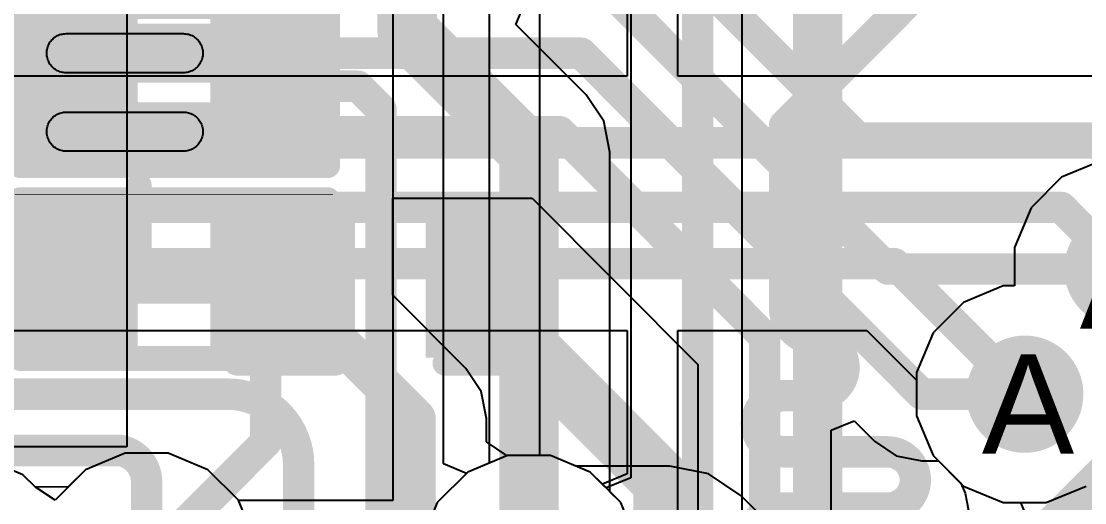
# Model space of a CAD drawing. Header units: inches. Extents: x 0 to 5271, y 0 to 5417.
# Drawn here: x 132.38 to 137.82, y 81.52 to 83.98 of the extents above; entities that cross this region are included whole.
import ezdxf

# ---------------------------------------------------------------- set-up
doc = ezdxf.new("R2010")
doc.units = ezdxf.units.IN
for name, color, linetype in [('Bottom Layer', 5, 'Continuous'), ('Bottom Overlay', 54, 'Continuous'), ('Bottom Paste', 16, 'Continuous'), ('Bottom Solder', 6, 'Continuous'), ('Drill Drawing', 1, 'Continuous'), ('L2_GND1', 16, 'Continuous'), ('L3_SIG1', 76, 'Continuous'), ('L4_PWR', 90, 'Continuous'), ('L5_GND2', 156, 'Continuous'), ('L6_SIG2', 130, 'Continuous'), ('L7_GND3', 216, 'Continuous'), ('Top Layer', 1, 'Continuous'), ('Top Overlay', 2, 'Continuous'), ('Top Paste', 8, 'Continuous'), ('Top Solder', 216, 'Continuous'), ('Via Holes', 16, 'Continuous')]:
    doc.layers.add(name, color=color, linetype=linetype)
doc.styles.add('Arial', font='', dxfattribs={"height": 0.2})
doc.styles.get('Arial').set_extended_font_data('Arial')

# ---------------------------------------------------------------- blocks, each defined once
blk = doc.blocks.new('R___0402_47')
at = {"layer": 'Top Layer'}
for points in [[(-0.6985, -0.3175), (-0.6985, 0.3175), (-0.2413, 0.3175), (-0.2413, -0.3175)], [(0.2413, -0.3175), (0.2413, 0.3175), (0.6985, 0.3175), (0.6985, -0.3175)]]:
    blk.add_hatch(color=1, dxfattribs=at).paths.add_polyline_path(points)
at = {"layer": 'Top Paste'}
for points in [[(-0.6985, -0.3175), (-0.6985, 0.3175), (-0.2413, 0.3175), (-0.2413, -0.3175)], [(0.2413, -0.3175), (0.2413, 0.3175), (0.6985, 0.3175), (0.6985, -0.3175)]]:
    blk.add_hatch(color=8, dxfattribs=at).paths.add_polyline_path(points)
at = {"layer": 'Top Solder'}
for points in [[(-0.7535, -0.3725), (-0.7535, 0.3725), (-0.1863, 0.3725), (-0.1863, -0.3725)], [(0.1863, -0.3725), (0.1863, 0.3725), (0.7535, 0.3725), (0.7535, -0.3725)]]:
    blk.add_hatch(color=216, dxfattribs=at).paths.add_polyline_path(points)
at = {"layer": 'Top Overlay'}
for points in [[(-0.7874, 0.4064, 0.127, 0.127, 0), (-0.7874, -0.4064, 0.127, 0.127, 0)], [(0.7874, 0.4064, 0.127, 0.127, 0), (-0.7874, 0.4064, 0.127, 0.127, 0)], [(0.7874, 0.4064, 0.127, 0.127, 0), (0.7874, -0.4064, 0.127, 0.127, 0)], [(0.7874, -0.4064, 0.127, 0.127, 0), (-0.7874, -0.4064, 0.127, 0.127, 0)], [(0.8128, -0.4318, 0.00323, 0.00323, 0), (-0.8128, -0.4318, 0.00323, 0.00323, 0)]]:
    blk.add_lwpolyline(points, format="xyseb", dxfattribs=at)
for points in [[(-0.8191, 0.4064, 0.0635, 0.0635, 1), (-0.7556, 0.4064, 0.0635, 0.0635, 1)], [(-0.8191, 0.4064, 0.0635, 0.0635, 1), (-0.7556, 0.4064, 0.0635, 0.0635, 1)], [(0.7556, 0.4064, 0.0635, 0.0635, 1), (0.8191, 0.4064, 0.0635, 0.0635, 1)], [(0.7556, 0.4064, 0.0635, 0.0635, 1), (0.8191, 0.4064, 0.0635, 0.0635, 1)], [(-0.8191, -0.4064, 0.0635, 0.0635, 1), (-0.7556, -0.4064, 0.0635, 0.0635, 1)], [(-0.8191, -0.4064, 0.0635, 0.0635, 1), (-0.7556, -0.4064, 0.0635, 0.0635, 1)], [(0.7556, -0.4064, 0.0635, 0.0635, 1), (0.8191, -0.4064, 0.0635, 0.0635, 1)], [(0.7556, -0.4064, 0.0635, 0.0635, 1), (0.8191, -0.4064, 0.0635, 0.0635, 1)], [(-0.8136, -0.4318, 0.00161, 0.00161, 1), (-0.812, -0.4318, 0.00161, 0.00161, 1)], [(0.812, -0.4318, 0.00161, 0.00161, 1), (0.8136, -0.4318, 0.00161, 0.00161, 1)]]:
    blk.add_lwpolyline(points, format="xyseb", close=True, dxfattribs=at)
blk = doc.blocks.new('R___0402_50')
at = {"layer": 'Top Layer'}
for points in [[(-0.6985, -0.3175), (-0.6985, 0.3175), (-0.2413, 0.3175), (-0.2413, -0.3175)], [(0.2413, -0.3175), (0.2413, 0.3175), (0.6985, 0.3175), (0.6985, -0.3175)]]:
    blk.add_hatch(color=1, dxfattribs=at).paths.add_polyline_path(points)
at = {"layer": 'Top Paste'}
for points in [[(-0.6985, -0.3175), (-0.6985, 0.3175), (-0.2413, 0.3175), (-0.2413, -0.3175)], [(0.2413, -0.3175), (0.2413, 0.3175), (0.6985, 0.3175), (0.6985, -0.3175)]]:
    blk.add_hatch(color=8, dxfattribs=at).paths.add_polyline_path(points)
at = {"layer": 'Top Solder'}
for points in [[(-0.7535, -0.3725), (-0.7535, 0.3725), (-0.1863, 0.3725), (-0.1863, -0.3725)], [(0.1863, -0.3725), (0.1863, 0.3725), (0.7535, 0.3725), (0.7535, -0.3725)]]:
    blk.add_hatch(color=216, dxfattribs=at).paths.add_polyline_path(points)
at = {"layer": 'Top Overlay'}
for points in [[(-0.7874, 0.4064, 0.127, 0.127, 0), (-0.7874, -0.4064, 0.127, 0.127, 0)], [(0.7874, 0.4064, 0.127, 0.127, 0), (-0.7874, 0.4064, 0.127, 0.127, 0)], [(0.7874, 0.4064, 0.127, 0.127, 0), (0.7874, -0.4064, 0.127, 0.127, 0)], [(0.7874, -0.4064, 0.127, 0.127, 0), (-0.7874, -0.4064, 0.127, 0.127, 0)], [(0.8128, -0.4318, 0.00323, 0.00323, 0), (-0.8128, -0.4318, 0.00323, 0.00323, 0)]]:
    blk.add_lwpolyline(points, format="xyseb", dxfattribs=at)
for points in [[(-0.8191, 0.4064, 0.0635, 0.0635, 1), (-0.7556, 0.4064, 0.0635, 0.0635, 1)], [(-0.8191, 0.4064, 0.0635, 0.0635, 1), (-0.7556, 0.4064, 0.0635, 0.0635, 1)], [(0.7556, 0.4064, 0.0635, 0.0635, 1), (0.8191, 0.4064, 0.0635, 0.0635, 1)], [(0.7556, 0.4064, 0.0635, 0.0635, 1), (0.8191, 0.4064, 0.0635, 0.0635, 1)], [(-0.8191, -0.4064, 0.0635, 0.0635, 1), (-0.7556, -0.4064, 0.0635, 0.0635, 1)], [(-0.8191, -0.4064, 0.0635, 0.0635, 1), (-0.7556, -0.4064, 0.0635, 0.0635, 1)], [(0.7556, -0.4064, 0.0635, 0.0635, 1), (0.8191, -0.4064, 0.0635, 0.0635, 1)], [(0.7556, -0.4064, 0.0635, 0.0635, 1), (0.8191, -0.4064, 0.0635, 0.0635, 1)], [(-0.8136, -0.4318, 0.00161, 0.00161, 1), (-0.812, -0.4318, 0.00161, 0.00161, 1)], [(0.812, -0.4318, 0.00161, 0.00161, 1), (0.8136, -0.4318, 0.00161, 0.00161, 1)]]:
    blk.add_lwpolyline(points, format="xyseb", close=True, dxfattribs=at)
blk = doc.blocks.new('WQFN_40_EP_5X5__B_416')
at = {"layer": 'Bottom Layer'}
for points in [[(1.4996, 2.0994), (1.2996, 2.0994), (1.2996, 2.8994), (1.4996, 2.8994)], [(1.9009, 2.0994), (1.7009, 2.0994), (1.7009, 2.8994), (1.9009, 2.8994)]]:
    blk.add_hatch(color=5, dxfattribs=at).paths.add_polyline_path(points)
at = {"layer": 'Bottom Solder'}
for points in [[(1.5504, 2.0486), (1.2488, 2.0486), (1.2488, 2.9502), (1.5504, 2.9502)], [(1.9517, 2.0486), (1.6501, 2.0486), (1.6501, 2.9502), (1.9517, 2.9502)]]:
    blk.add_hatch(color=6, dxfattribs=at).paths.add_polyline_path(points)
at = {"layer": 'Bottom Overlay'}
for points in [[(2.5731, 2.573, 0.127, 0.127, 0), (2.073, 2.573, 0.127, 0.127, 0)], [(2.5731, 2.0728, 0.127, 0.127, 0), (2.5731, 2.573, 0.127, 0.127, 0)]]:
    blk.add_lwpolyline(points, format="xyseb", dxfattribs=at)
for points in [[(2.0412, 2.573, 0.0635, 0.0635, 1), (2.1047, 2.573, 0.0635, 0.0635, 1)], [(2.5413, 2.573, 0.0635, 0.0635, 1), (2.6048, 2.573, 0.0635, 0.0635, 1)], [(2.5413, 2.573, 0.0635, 0.0635, 1), (2.6048, 2.573, 0.0635, 0.0635, 1)], [(2.5413, 2.0728, 0.0635, 0.0635, 1), (2.6048, 2.0728, 0.0635, 0.0635, 1)]]:
    blk.add_lwpolyline(points, format="xyseb", close=True, dxfattribs=at)
at = {"layer": 'Bottom Paste'}
for p, q in [((1.3496, 2.886), (1.3553, 2.889)), ((1.3553, 2.889), (1.3613, 2.8917)), ((1.3613, 2.8917), (1.3674, 2.8941)), ((1.3674, 2.8941), (1.3737, 2.896)), ((1.3737, 2.896), (1.38, 2.8974)), ((1.38, 2.8974), (1.3865, 2.8985)), ((1.3865, 2.8985), (1.393, 2.8992)), ((1.393, 2.8992), (1.3995, 2.8994)), ((1.3995, 2.8994), (1.4061, 2.8992)), ((1.4061, 2.8992), (1.4126, 2.8985)), ((1.4126, 2.8985), (1.419, 2.8974)), ((1.419, 2.8974), (1.4254, 2.896)), ((1.4254, 2.896), (1.4317, 2.8941)), ((1.4317, 2.8941), (1.4378, 2.8917)), ((1.4378, 2.8917), (1.4438, 2.889)), ((1.4438, 2.889), (1.4496, 2.886)), ((1.7509, 2.886), (1.7566, 2.889)), ((1.7566, 2.889), (1.7626, 2.8917)), ((1.7626, 2.8917), (1.7687, 2.8941)), ((1.7687, 2.8941), (1.775, 2.896)), ((1.775, 2.896), (1.7814, 2.8974)), ((1.7814, 2.8974), (1.7878, 2.8985)), ((1.7878, 2.8985), (1.7943, 2.8992)), ((1.7943, 2.8992), (1.8009, 2.8994)), ((1.8009, 2.8994), (1.8074, 2.8992)), ((1.8074, 2.8992), (1.8139, 2.8985)), ((1.8139, 2.8985), (1.8204, 2.8974)), ((1.8204, 2.8974), (1.8267, 2.896)), ((1.8267, 2.896), (1.833, 2.8941)), ((1.833, 2.8941), (1.8391, 2.8917)), ((1.8391, 2.8917), (1.8451, 2.889)), ((1.8451, 2.889), (1.8509, 2.886)), ((1.3048, 2.8315), (1.3072, 2.8376)), ((1.3072, 2.8376), (1.3099, 2.8436)), ((1.3099, 2.8436), (1.3129, 2.8494)), ((1.3129, 2.8494), (1.3164, 2.8549)), ((1.3164, 2.8549), (1.3202, 2.8602)), ((1.3202, 2.8602), (1.3244, 2.8653)), ((1.3244, 2.8653), (1.3288, 2.8701)), ((1.3288, 2.8701), (1.3336, 2.8745)), ((1.3336, 2.8745), (1.3387, 2.8787)), ((1.3387, 2.8787), (1.344, 2.8825)), ((1.344, 2.8825), (1.3496, 2.886)), ((1.4496, 2.886), (1.4551, 2.8825)), ((1.4551, 2.8825), (1.4604, 2.8787)), ((1.4604, 2.8787), (1.4655, 2.8745)), ((1.4655, 2.8745), (1.4703, 2.8701)), ((1.4703, 2.8701), (1.4747, 2.8653)), ((1.4747, 2.8653), (1.4789, 2.8602)), ((1.4789, 2.8602), (1.4827, 2.8549)), ((1.4827, 2.8549), (1.4862, 2.8493)), ((1.4862, 2.8493), (1.4892, 2.8436)), ((1.4892, 2.8436), (1.4919, 2.8376)), ((1.4919, 2.8376), (1.4942, 2.8315)), ((1.7062, 2.8315), (1.7085, 2.8376)), ((1.7085, 2.8376), (1.7112, 2.8436)), ((1.7112, 2.8436), (1.7142, 2.8494)), ((1.7142, 2.8494), (1.7177, 2.8549)), ((1.7177, 2.8549), (1.7215, 2.8602)), ((1.7215, 2.8602), (1.7257, 2.8653)), ((1.7257, 2.8653), (1.7301, 2.8701)), ((1.7301, 2.8701), (1.7349, 2.8745)), ((1.7349, 2.8745), (1.74, 2.8787)), ((1.74, 2.8787), (1.7453, 2.8825)), ((1.7453, 2.8825), (1.7509, 2.886)), ((1.8509, 2.886), (1.8564, 2.8825)), ((1.8564, 2.8825), (1.8617, 2.8787)), ((1.8617, 2.8787), (1.8668, 2.8745)), ((1.8668, 2.8745), (1.8716, 2.8701)), ((1.8716, 2.8701), (1.876, 2.8653)), ((1.876, 2.8653), (1.8802, 2.8602)), ((1.8802, 2.8602), (1.884, 2.8549)), ((1.884, 2.8549), (1.8875, 2.8493)), ((1.8875, 2.8493), (1.8905, 2.8436)), ((1.8905, 2.8436), (1.8932, 2.8376)), ((1.8932, 2.8376), (1.8956, 2.8315)), ((1.2995, 2.7994), (1.2997, 2.8059)), ((1.2995, 2.1994), (1.2995, 2.7994)), ((1.2997, 2.8059), (1.3004, 2.8124)), ((1.3004, 2.8124), (1.3015, 2.8189)), ((1.3015, 2.8189), (1.3029, 2.8252)), ((1.3029, 2.8252), (1.3048, 2.8315)), ((1.4942, 2.8315), (1.4961, 2.8252)), ((1.4961, 2.8252), (1.4976, 2.8189)), ((1.4976, 2.8189), (1.4987, 2.8124)), ((1.4987, 2.8124), (1.4987, 2.8124)), ((1.4987, 2.8124), (1.4993, 2.8059)), ((1.4993, 2.8059), (1.4995, 2.7994)), ((1.4995, 2.7994), (1.4995, 2.1994)), ((1.7009, 2.7994), (1.7011, 2.8059)), ((1.7009, 2.1994), (1.7009, 2.7994)), ((1.7011, 2.8059), (1.7017, 2.8124)), ((1.7017, 2.8124), (1.7028, 2.8189)), ((1.7028, 2.8189), (1.7043, 2.8252)), ((1.7043, 2.8252), (1.7062, 2.8315)), ((1.8956, 2.8315), (1.8975, 2.8252)), ((1.8975, 2.8252), (1.8989, 2.8189)), ((1.8989, 2.8189), (1.9, 2.8124)), ((1.9, 2.8124), (1.9007, 2.8059)), ((1.9007, 2.8059), (1.9009, 2.7994)), ((1.9009, 2.7994), (1.9009, 2.1994)), ((1.2997, 2.1928), (1.2995, 2.1994)), ((1.3004, 2.1863), (1.2997, 2.1928)), ((1.3015, 2.1799), (1.3004, 2.1863)), ((1.3029, 2.1735), (1.3015, 2.1799)), ((1.4976, 2.1799), (1.4961, 2.1735)), ((1.4987, 2.1863), (1.4976, 2.1799)), ((1.4993, 2.1928), (1.4987, 2.1863)), ((1.4995, 2.1994), (1.4993, 2.1928)), ((1.7011, 2.1928), (1.7009, 2.1994)), ((1.7017, 2.1863), (1.7011, 2.1928)), ((1.7028, 2.1799), (1.7017, 2.1863)), ((1.7043, 2.1735), (1.7028, 2.1799)), ((1.8989, 2.1799), (1.8975, 2.1735)), ((1.9, 2.1863), (1.8989, 2.1799)), ((1.9007, 2.1928), (1.9, 2.1863)), ((1.9009, 2.1994), (1.9007, 2.1928)), ((1.9007, 2.1928), (1.9007, 2.1928)), ((1.3048, 2.1672), (1.3029, 2.1735)), ((1.3072, 2.1611), (1.3048, 2.1672)), ((1.3099, 2.1551), (1.3072, 2.1611)), ((1.3129, 2.1494), (1.3099, 2.1551)), ((1.3164, 2.1438), (1.3129, 2.1494)), ((1.3202, 2.1385), (1.3164, 2.1438)), ((1.3244, 2.1334), (1.3202, 2.1385)), ((1.3288, 2.1286), (1.3244, 2.1334)), ((1.3336, 2.1242), (1.3288, 2.1286)), ((1.3387, 2.12), (1.3336, 2.1242)), ((1.4655, 2.1242), (1.4604, 2.12)), ((1.4703, 2.1286), (1.4655, 2.1242)), ((1.4747, 2.1334), (1.4703, 2.1286)), ((1.4789, 2.1385), (1.4747, 2.1334)), ((1.4827, 2.1438), (1.4789, 2.1385)), ((1.4862, 2.1493), (1.4827, 2.1438)), ((1.4892, 2.1551), (1.4862, 2.1493)), ((1.4919, 2.1611), (1.4892, 2.1551)), ((1.4942, 2.1672), (1.4919, 2.1611)), ((1.4961, 2.1735), (1.4942, 2.1672)), ((1.7062, 2.1672), (1.7043, 2.1735)), ((1.7085, 2.1611), (1.7062, 2.1672)), ((1.7112, 2.1551), (1.7085, 2.1611)), ((1.7142, 2.1494), (1.7112, 2.1551)), ((1.7177, 2.1438), (1.7142, 2.1494)), ((1.7215, 2.1385), (1.7177, 2.1438)), ((1.7257, 2.1334), (1.7215, 2.1385)), ((1.7301, 2.1286), (1.7257, 2.1334)), ((1.7349, 2.1242), (1.7301, 2.1286)), ((1.74, 2.12), (1.7349, 2.1242)), ((1.8668, 2.1242), (1.8617, 2.12)), ((1.8716, 2.1286), (1.8668, 2.1242)), ((1.876, 2.1334), (1.8716, 2.1286)), ((1.8802, 2.1385), (1.876, 2.1334)), ((1.884, 2.1438), (1.8802, 2.1385)), ((1.8875, 2.1493), (1.884, 2.1438)), ((1.8905, 2.1551), (1.8875, 2.1493)), ((1.8932, 2.1611), (1.8905, 2.1551)), ((1.8956, 2.1672), (1.8932, 2.1611)), ((1.8975, 2.1735), (1.8956, 2.1672)), ((1.344, 2.1162), (1.3387, 2.12)), ((1.3495, 2.1127), (1.344, 2.1162)), ((1.3553, 2.1097), (1.3495, 2.1127)), ((1.3613, 2.107), (1.3553, 2.1097)), ((1.3674, 2.1047), (1.3613, 2.107)), ((1.3737, 2.1028), (1.3674, 2.1047)), ((1.38, 2.1013), (1.3737, 2.1028)), ((1.3865, 2.1002), (1.38, 2.1013)), ((1.393, 2.0996), (1.3865, 2.1002)), ((1.3995, 2.0994), (1.393, 2.0996)), ((1.4061, 2.0996), (1.3995, 2.0994)), ((1.4126, 2.1002), (1.4061, 2.0996)), ((1.419, 2.1013), (1.4126, 2.1002)), ((1.4254, 2.1028), (1.419, 2.1013)), ((1.4317, 2.1047), (1.4254, 2.1028)), ((1.4378, 2.107), (1.4317, 2.1047)), ((1.4438, 2.1097), (1.4378, 2.107)), ((1.4495, 2.1127), (1.4438, 2.1097)), ((1.4551, 2.1162), (1.4495, 2.1127)), ((1.4604, 2.12), (1.4551, 2.1162)), ((1.7453, 2.1162), (1.74, 2.12)), ((1.7508, 2.1127), (1.7453, 2.1162)), ((1.7566, 2.1097), (1.7508, 2.1127)), ((1.7626, 2.107), (1.7566, 2.1097)), ((1.7687, 2.1047), (1.7626, 2.107)), ((1.775, 2.1028), (1.7687, 2.1047)), ((1.7814, 2.1013), (1.775, 2.1028)), ((1.7878, 2.1002), (1.7814, 2.1013)), ((1.7943, 2.0996), (1.7878, 2.1002)), ((1.8009, 2.0994), (1.7943, 2.0996)), ((1.8074, 2.0996), (1.8009, 2.0994)), ((1.8139, 2.1002), (1.8074, 2.0996)), ((1.8204, 2.1013), (1.8139, 2.1002)), ((1.8267, 2.1028), (1.8204, 2.1013)), ((1.833, 2.1047), (1.8267, 2.1028)), ((1.8391, 2.107), (1.833, 2.1047)), ((1.8451, 2.1097), (1.8391, 2.107)), ((1.8508, 2.1127), (1.8451, 2.1097)), ((1.8564, 2.1162), (1.8508, 2.1127)), ((1.8617, 2.12), (1.8564, 2.1162))]:
    blk.add_line(p, q, dxfattribs=at)
blk = doc.blocks.new('CAP_0402_B_574')
at = {"layer": 'Bottom Layer'}
for points in [[(-0.2413, 0.3175), (-0.2413, -0.3175), (-0.6985, -0.3175), (-0.6985, 0.3175)], [(0.6985, 0.3175), (0.6985, -0.3175), (0.2413, -0.3175), (0.2413, 0.3175)]]:
    blk.add_hatch(color=5, dxfattribs=at).paths.add_polyline_path(points)
at = {"layer": 'Bottom Paste'}
for points in [[(-0.2413, 0.3175), (-0.2413, -0.3175), (-0.6985, -0.3175), (-0.6985, 0.3175)], [(0.6985, 0.3175), (0.6985, -0.3175), (0.2413, -0.3175), (0.2413, 0.3175)]]:
    blk.add_hatch(color=16, dxfattribs=at).paths.add_polyline_path(points)
at = {"layer": 'Bottom Solder'}
for points in [[(-0.1813, 0.3775), (-0.1813, -0.3775), (-0.7585, -0.3775), (-0.7585, 0.3775)], [(0.7585, 0.3775), (0.7585, -0.3775), (0.1813, -0.3775), (0.1813, 0.3775)]]:
    blk.add_hatch(color=6, dxfattribs=at).paths.add_polyline_path(points)
at = {"layer": 'Bottom Overlay'}
for points in [[(-0.7874, 0.4064, 0.127, 0.127, 0), (-0.7874, -0.4064, 0.127, 0.127, 0)], [(-0.2794, 0.4064, 0.127, 0.127, 0), (-0.7874, 0.4064, 0.127, 0.127, 0)], [(0.7874, 0.4064, 0.127, 0.127, 0), (0.2794, 0.4064, 0.127, 0.127, 0)], [(0.7874, 0.4064, 0.127, 0.127, 0), (0.7874, -0.4064, 0.127, 0.127, 0)], [(-0.2794, -0.4064, 0.127, 0.127, 0), (-0.7874, -0.4064, 0.127, 0.127, 0)], [(0.7874, -0.4064, 0.127, 0.127, 0), (0.2794, -0.4064, 0.127, 0.127, 0)]]:
    blk.add_lwpolyline(points, format="xyseb", dxfattribs=at)
for points in [[(-0.8192, 0.4064, 0.0635, 0.0635, 1), (-0.7557, 0.4064, 0.0635, 0.0635, 1)], [(-0.8192, 0.4064, 0.0635, 0.0635, 1), (-0.7557, 0.4064, 0.0635, 0.0635, 1)], [(-0.3112, 0.4064, 0.0635, 0.0635, 1), (-0.2477, 0.4064, 0.0635, 0.0635, 1)], [(0.2476, 0.4064, 0.0635, 0.0635, 1), (0.3111, 0.4064, 0.0635, 0.0635, 1)], [(0.7556, 0.4064, 0.0635, 0.0635, 1), (0.8191, 0.4064, 0.0635, 0.0635, 1)], [(0.7556, 0.4064, 0.0635, 0.0635, 1), (0.8191, 0.4064, 0.0635, 0.0635, 1)], [(-0.8192, -0.4064, 0.0635, 0.0635, 1), (-0.7557, -0.4064, 0.0635, 0.0635, 1)], [(-0.8192, -0.4064, 0.0635, 0.0635, 1), (-0.7557, -0.4064, 0.0635, 0.0635, 1)], [(-0.3112, -0.4064, 0.0635, 0.0635, 1), (-0.2477, -0.4064, 0.0635, 0.0635, 1)], [(0.2476, -0.4064, 0.0635, 0.0635, 1), (0.3111, -0.4064, 0.0635, 0.0635, 1)], [(0.7556, -0.4064, 0.0635, 0.0635, 1), (0.8191, -0.4064, 0.0635, 0.0635, 1)], [(0.7556, -0.4064, 0.0635, 0.0635, 1), (0.8191, -0.4064, 0.0635, 0.0635, 1)]]:
    blk.add_lwpolyline(points, format="xyseb", close=True, dxfattribs=at)

msp = doc.modelspace()

# ---------------------------------------------------------------- hatches: boundary and pattern name
at = {"layer": 'Bottom Layer'}
h = msp.add_hatch(color=5, dxfattribs=at)
edge = h.paths.add_edge_path()
edge.add_arc((138.0163, 82.7175), 0.3, 0, 360)
h = msp.add_hatch(color=5, dxfattribs=at)
edge = h.paths.add_edge_path()
edge.add_arc((137.5147, 82.0773), 0.3, 0, 360)
at = {"layer": 'L2_GND1'}
h = msp.add_hatch(color=16, dxfattribs=at)
edge = h.paths.add_edge_path()
edge.add_arc((138.0163, 82.7175), 0.3, 0, 360)
h = msp.add_hatch(color=16, dxfattribs=at)
edge = h.paths.add_edge_path()
edge.add_arc((137.5147, 82.0773), 0.3, 0, 360)
at = {"layer": 'L3_SIG1'}
h = msp.add_hatch(color=76, dxfattribs=at)
edge = h.paths.add_edge_path()
edge.add_arc((138.0163, 82.7175), 0.3, 0, 360)
h = msp.add_hatch(color=76, dxfattribs=at)
edge = h.paths.add_edge_path()
edge.add_arc((137.5147, 82.0773), 0.3, 0, 360)
at = {"layer": 'L4_PWR'}
h = msp.add_hatch(color=90, dxfattribs=at)
edge = h.paths.add_edge_path()
edge.add_arc((138.0163, 82.7175), 0.3, 0, 360)
h = msp.add_hatch(color=90, dxfattribs=at)
edge = h.paths.add_edge_path()
edge.add_arc((137.5147, 82.0773), 0.3, 0, 360)
at = {"layer": 'L5_GND2'}
h = msp.add_hatch(color=156, dxfattribs=at)
edge = h.paths.add_edge_path()
edge.add_arc((138.0163, 82.7175), 0.3, 0, 360)
h = msp.add_hatch(color=156, dxfattribs=at)
edge = h.paths.add_edge_path()
edge.add_arc((137.5147, 82.0773), 0.3, 0, 360)
at = {"layer": 'L6_SIG2'}
h = msp.add_hatch(color=130, dxfattribs=at)
edge = h.paths.add_edge_path()
edge.add_arc((138.0163, 82.7175), 0.3, 0, 360)
h = msp.add_hatch(color=130, dxfattribs=at)
edge = h.paths.add_edge_path()
edge.add_arc((137.5147, 82.0773), 0.3, 0, 360)
at = {"layer": 'L7_GND3'}
h = msp.add_hatch(color=216, dxfattribs=at)
edge = h.paths.add_edge_path()
edge.add_arc((138.0163, 82.7175), 0.3, 0, 360)
h = msp.add_hatch(color=216, dxfattribs=at)
edge = h.paths.add_edge_path()
edge.add_arc((137.5147, 82.0773), 0.3, 0, 360)
at = {"layer": 'Top Layer'}
h = msp.add_hatch(color=1, dxfattribs=at)
edge = h.paths.add_edge_path()
edge.add_arc((138.0163, 82.7175), 0.3, 0, 360)
h = msp.add_hatch(color=1, dxfattribs=at)
edge = h.paths.add_edge_path()
edge.add_arc((137.5147, 82.0773), 0.3, 0, 360)
at = {"layer": 'Via Holes'}
h = msp.add_hatch(color=7, dxfattribs=at)
edge = h.paths.add_edge_path()
edge.add_arc((137.5147, 82.0773), 0.15, 0, 360)

# ---------------------------------------------------------------- linework, layer by layer
at = {"layer": 'Bottom Layer'}
for p, q in [((134.2784, 82.5837), (134.2784, 83.0793)), ((134.2784, 83.0793), (134.9913, 83.0793)), ((134.9913, 83.0793), (135.841, 82.2296)), ((134.6526, 82.2094), (134.2784, 82.5837)), ((134.7312, 82.0918), (134.6526, 82.2094)), ((134.6526, 82.2094), (134.6526, 82.2094)), ((135.841, 82.2296), (135.841, 73.0103)), ((134.7588, 81.953), (134.7312, 82.0918)), ((134.7588, 81.8333), (134.7588, 81.953)), ((136.5229, 81.893), (136.6402, 81.9416)), ((136.6402, 81.9416), (136.7457, 81.8362)), ((136.5229, 79.3825), (136.5229, 81.893)), ((134.8644, 81.7627), (134.7588, 81.8333)), ((136.7457, 81.8362), (136.8563, 81.7623)), ((134.8655, 81.7632), (134.8644, 81.7627)), ((135.0859, 81.7632), (134.8655, 81.7632)), ((135.2895, 81.6788), (135.0859, 81.7632)), ((136.8563, 81.7623), (136.9868, 81.7363)), ((136.9868, 81.7363), (137.0721, 81.7363)), ((137.0721, 81.7363), (137.2009, 81.6076)), ((135.4453, 81.523), (135.2895, 81.6788)), ((137.2009, 81.6076), (137.4045, 81.5233)), ((137.6249, 81.5233), (137.8285, 81.6076)), ((135.5297, 81.3194), (135.4453, 81.523)), ((137.4045, 81.5233), (137.6249, 81.5233))]:
    msp.add_line(p, q, dxfattribs=at)
for points in [[(135.4261, 84.6217, 0.1608, 0.1608, 0), (136.6603, 83.3875, 0.1608, 0.1608, 0)], [(135.3106, 84.2204, 0.1608, 0.1608, 0), (136.7229, 82.8081, 0.1608, 0.1608, 0)], [(132.9055, 83.8216, 0.1608, 0.1608, 0), (135.2424, 83.8216, 0.1608, 0.1608, 0)], [(135.2424, 83.8216, 0.1608, 0.1608, 0), (136.9868, 82.0773, 0.1608, 0.1608, 0)], [(132.9055, 83.4203, 0.1608, 0.1608, 0), (135.1325, 83.4203, 0.1608, 0.1608, 0)], [(135.1325, 83.4203, 0.1608, 0.1608, 0), (136.182, 82.3708, 0.1608, 0.1608, 0)], [(136.6603, 83.3875, 0.1608, 0.1608, 0), (138.4562, 83.3875, 0.1608, 0.1608, 0)], [(136.7229, 82.8081, 0.1608, 0.1608, 0), (136.8135, 82.7175, 0.1608, 0.1608, 0)], [(134.7356, 82.5535, 0.3048, 0.3048, 0), (134.7356, 82.6424, 0.3048, 0.3048, 0)], [(136.8135, 82.7175, 0.1608, 0.1608, 0), (138.0163, 82.7175, 0.1608, 0.1608, 0)], [(132.2086, 82.6424, 0.2032, 0.2032, 0), (133.7958, 82.6424, 0.2032, 0.2032, 0)], [(133.7958, 82.5535, 0.2032, 0.2032, 0), (133.7958, 82.6424, 0.2032, 0.2032, 0)], [(134.7356, 82.5535, 0.3048, 0.3048, 0), (135.6622, 81.6269, 0.3048, 0.3048, 0)], [(133.7958, 82.5535, 0.2032, 0.2032, 0), (134.3963, 81.953, 0.2032, 0.2032, 0)], [(136.182, 72.5678, 0.1608, 0.1608, 0), (136.182, 82.3708, 0.1608, 0.1608, 0)], [(137.4387, 82.1532, 0.2032, 0.2032, 0), (137.5147, 82.0773, 0.2032, 0.2032, 0)], [(132.0702, 82.0773, 0.1608, 0.1608, 0), (133.4352, 82.0773, 0.1608, 0.1608, 0)], [(133.4352, 82.0773, 0.1608, 0.1608, -0.414214), (133.7958, 81.7167, 0.1608, 0.1608, 0)], [(136.9868, 82.0773, 0.1608, 0.1608, 0), (137.5147, 82.0773, 0.1608, 0.1608, 0)], [(134.3963, 80.2057, 0.2032, 0.2032, 0), (134.3963, 81.953, 0.2032, 0.2032, 0)], [(132.0702, 81.7895, 0.1608, 0.1608, 0), (132.8825, 81.7895, 0.1608, 0.1608, 0)], [(132.8825, 81.7895, 0.1608, 0.1608, -0.36165), (133.0178, 81.6269, 0.1608, 0.1608, 0)], [(133.7958, 80.9105, 0.1608, 0.1608, 0), (133.7958, 81.7167, 0.1608, 0.1608, 0)], [(135.6622, 80.6193, 0.3048, 0.3048, 0), (135.6622, 81.6269, 0.3048, 0.3048, 0)], [(133.0178, 81.2213, 0.1608, 0.1608, 0), (133.0178, 81.6269, 0.1608, 0.1608, 0)]]:
    msp.add_lwpolyline(points, format="xyseb", dxfattribs=at)
for points in [[(132.8654, 83.8216, 0.0804, 0.0804, 1), (132.9457, 83.8216, 0.0804, 0.0804, 1)], [(135.2023, 83.8216, 0.0804, 0.0804, 1), (135.2826, 83.8216, 0.0804, 0.0804, 1)], [(135.2023, 83.8216, 0.0804, 0.0804, 1), (135.2826, 83.8216, 0.0804, 0.0804, 1)], [(132.8654, 83.4203, 0.0804, 0.0804, 1), (132.9457, 83.4203, 0.0804, 0.0804, 1)], [(135.0923, 83.4203, 0.0804, 0.0804, 1), (135.1727, 83.4203, 0.0804, 0.0804, 1)], [(135.0923, 83.4203, 0.0804, 0.0804, 1), (135.1727, 83.4203, 0.0804, 0.0804, 1)], [(136.6201, 83.3875, 0.0804, 0.0804, 1), (136.7005, 83.3875, 0.0804, 0.0804, 1)], [(136.6201, 83.3875, 0.0804, 0.0804, 1), (136.7005, 83.3875, 0.0804, 0.0804, 1)], [(136.6827, 82.8081, 0.0804, 0.0804, 1), (136.7631, 82.8081, 0.0804, 0.0804, 1)], [(136.6827, 82.8081, 0.0804, 0.0804, 1), (136.7631, 82.8081, 0.0804, 0.0804, 1)], [(134.6594, 82.6424, 0.1524, 0.1524, 1), (134.8118, 82.6424, 0.1524, 0.1524, 1)], [(136.7734, 82.7175, 0.0804, 0.0804, 1), (136.8537, 82.7175, 0.0804, 0.0804, 1)], [(136.7734, 82.7175, 0.0804, 0.0804, 1), (136.8537, 82.7175, 0.0804, 0.0804, 1)], [(133.745, 82.6424, 0.1016, 0.1016, 1), (133.8466, 82.6424, 0.1016, 0.1016, 1)], [(133.745, 82.6424, 0.1016, 0.1016, 1), (133.8466, 82.6424, 0.1016, 0.1016, 1)], [(134.6594, 82.5535, 0.1524, 0.1524, 1), (134.8118, 82.5535, 0.1524, 0.1524, 1)], [(134.6594, 82.5535, 0.1524, 0.1524, 1), (134.8118, 82.5535, 0.1524, 0.1524, 1)], [(133.745, 82.5535, 0.1016, 0.1016, 1), (133.8466, 82.5535, 0.1016, 0.1016, 1)], [(133.745, 82.5535, 0.1016, 0.1016, 1), (133.8466, 82.5535, 0.1016, 0.1016, 1)], [(136.1418, 82.3708, 0.0804, 0.0804, 1), (136.2222, 82.3708, 0.0804, 0.0804, 1)], [(136.1418, 82.3708, 0.0804, 0.0804, 1), (136.2222, 82.3708, 0.0804, 0.0804, 1)], [(137.3879, 82.1532, 0.1016, 0.1016, 1), (137.4895, 82.1532, 0.1016, 0.1016, 1)], [(133.395, 82.0773, 0.0804, 0.0804, 1), (133.4754, 82.0773, 0.0804, 0.0804, 1)], [(133.395, 82.0773, 0.0804, 0.0804, 1), (133.4754, 82.0773, 0.0804, 0.0804, 1)], [(136.9466, 82.0773, 0.0804, 0.0804, 1), (137.027, 82.0773, 0.0804, 0.0804, 1)], [(136.9466, 82.0773, 0.0804, 0.0804, 1), (137.027, 82.0773, 0.0804, 0.0804, 1)], [(137.4639, 82.0773, 0.1016, 0.1016, 1), (137.5655, 82.0773, 0.1016, 0.1016, 1)], [(137.4745, 82.0773, 0.0804, 0.0804, 1), (137.5549, 82.0773, 0.0804, 0.0804, 1)], [(134.3455, 81.953, 0.1016, 0.1016, 1), (134.4471, 81.953, 0.1016, 0.1016, 1)], [(134.3455, 81.953, 0.1016, 0.1016, 1), (134.4471, 81.953, 0.1016, 0.1016, 1)], [(132.8423, 81.7895, 0.0804, 0.0804, 1), (132.9227, 81.7895, 0.0804, 0.0804, 1)], [(132.8423, 81.7895, 0.0804, 0.0804, 1), (132.9227, 81.7895, 0.0804, 0.0804, 1)], [(133.7556, 81.7167, 0.0804, 0.0804, 1), (133.836, 81.7167, 0.0804, 0.0804, 1)], [(133.7556, 81.7167, 0.0804, 0.0804, 1), (133.836, 81.7167, 0.0804, 0.0804, 1)], [(135.586, 81.6269, 0.1524, 0.1524, 1), (135.7384, 81.6269, 0.1524, 0.1524, 1)], [(135.586, 81.6269, 0.1524, 0.1524, 1), (135.7384, 81.6269, 0.1524, 0.1524, 1)], [(132.9776, 81.6269, 0.0804, 0.0804, 1), (133.058, 81.6269, 0.0804, 0.0804, 1)], [(132.9776, 81.6269, 0.0804, 0.0804, 1), (133.058, 81.6269, 0.0804, 0.0804, 1)]]:
    msp.add_lwpolyline(points, format="xyseb", close=True, dxfattribs=at)
at = {"layer": 'L2_GND1'}
for p, q in [((135.4786, 87.7148), (135.4786, 83.7037)), ((135.7376, 83.7037), (135.7376, 87.7148)), ((135.4786, 83.7037), (125.1388, 83.7037)), ((138.0333, 83.7037), (135.7376, 83.7037)), ((128.4004, 82.4039), (135.4786, 82.4039)), ((135.4786, 82.4039), (135.4786, 81.6693)), ((135.7376, 80.0676), (135.7376, 82.4039)), ((135.7376, 82.4039), (136.7059, 82.4039)), ((136.7059, 82.4039), (136.9607, 82.1491)), ((136.9607, 82.1491), (136.9607, 81.9671)), ((136.9607, 81.9671), (137.045, 81.7635)), ((132.384, 81.6656), (132.1804, 81.7499)), ((132.9076, 81.7753), (132.704, 81.691)), ((133.128, 81.7753), (132.9076, 81.7753)), ((133.3316, 81.691), (133.128, 81.7753)), ((134.8655, 81.7632), (134.6618, 81.6788)), ((135.0859, 81.7632), (134.8655, 81.7632)), ((135.2895, 81.6788), (135.0859, 81.7632)), ((137.045, 81.7635), (137.2009, 81.6076)), ((132.4485, 81.6011), (132.384, 81.6656)), ((132.704, 81.691), (132.6164, 81.6034)), ((133.4875, 81.5351), (133.3316, 81.691)), ((134.6618, 81.6788), (134.506, 81.523)), ((135.3516, 81.6167), (135.2895, 81.6788)), ((135.4786, 81.6693), (135.3516, 81.6167)), ((132.6164, 81.6034), (132.4485, 81.6011)), ((137.2009, 81.6076), (137.4045, 81.5233)), ((137.6249, 81.5233), (137.8285, 81.6076)), ((133.552, 81.3793), (133.4875, 81.5351)), ((134.506, 81.523), (134.4217, 81.3194)), ((137.4045, 81.5233), (137.6249, 81.5233))]:
    msp.add_line(p, q, dxfattribs=at)
for points in [[(125.1388, 83.3628, 0.1608, 0.1608, 0), (138.4808, 83.3628, 0.1608, 0.1608, 0)], [(125.2156, 83.0326, 0.1608, 0.1608, 0), (137.7012, 83.0326, 0.1608, 0.1608, 0)], [(137.7012, 83.0326, 0.1608, 0.1608, 0), (138.0163, 82.7175, 0.1608, 0.1608, 0)], [(125.3348, 82.7448, 0.1608, 0.1608, 0), (136.8471, 82.7448, 0.1608, 0.1608, 0)], [(136.8471, 82.7448, 0.1608, 0.1608, 0), (137.5147, 82.0773, 0.1608, 0.1608, 0)]]:
    msp.add_lwpolyline(points, format="xyseb", dxfattribs=at)
for points in [[(137.661, 83.0326, 0.0804, 0.0804, 1), (137.7414, 83.0326, 0.0804, 0.0804, 1)], [(137.661, 83.0326, 0.0804, 0.0804, 1), (137.7414, 83.0326, 0.0804, 0.0804, 1)], [(136.8069, 82.7448, 0.0804, 0.0804, 1), (136.8873, 82.7448, 0.0804, 0.0804, 1)], [(136.8069, 82.7448, 0.0804, 0.0804, 1), (136.8873, 82.7448, 0.0804, 0.0804, 1)], [(137.4745, 82.0773, 0.0804, 0.0804, 1), (137.5549, 82.0773, 0.0804, 0.0804, 1)]]:
    msp.add_lwpolyline(points, format="xyseb", close=True, dxfattribs=at)
at = {"layer": 'L3_SIG1'}
for p, q in [((134.7724, 90.2775), (134.7724, 81.7246)), ((135.0314, 81.7632), (135.0314, 90.2775)), ((135.4978, 84.1167), (135.4978, 81.6501)), ((132.384, 81.6656), (132.1804, 81.7499)), ((132.9076, 81.7753), (132.704, 81.691)), ((133.128, 81.7753), (132.9076, 81.7753)), ((133.3316, 81.691), (133.128, 81.7753)), ((135.0859, 81.7632), (135.0314, 81.7632)), ((135.2895, 81.6788), (135.0859, 81.7632)), ((134.7724, 81.7246), (134.6618, 81.6788)), ((132.4485, 81.6011), (132.384, 81.6656)), ((132.704, 81.691), (132.6164, 81.6034)), ((133.4875, 81.5351), (133.3316, 81.691)), ((134.6618, 81.6788), (134.506, 81.523)), ((135.3708, 81.5975), (135.2895, 81.6788)), ((135.4978, 81.6501), (135.3708, 81.5975)), ((132.6164, 81.6034), (132.4485, 81.6011)), ((133.552, 81.3793), (133.4875, 81.5351)), ((134.506, 81.523), (134.4217, 81.3194))]:
    msp.add_line(p, q, dxfattribs=at)
for points in [[(137.541, 81.2842, 0.1608, 0.1608, 0), (140.7342, 84.4774, 0.1608, 0.1608, 0)], [(136.2843, 83.4523, 0.1608, 0.1608, 0), (137.0524, 84.2204, 0.1608, 0.1608, 0)], [(135.8388, 78.8952, 0.1608, 0.1608, 0), (135.8388, 84.1167, 0.1608, 0.1608, 0)], [(136.2843, 82.9604, 0.1608, 0.1608, 0), (136.2843, 83.4523, 0.1608, 0.1608, 0)], [(136.2843, 82.5187, 0.1608, 0.1608, 0), (136.2843, 82.9604, 0.1608, 0.1608, 0)], [(136.4451, 82.3579, 0.1608, 0.1608, -0.414214), (136.2843, 82.5187, 0.1608, 0.1608, 0)], [(136.4451, 82.3579, 0.1608, 0.1608, 0), (136.4451, 82.3579, 0.1608, 0.1608, 0)], [(136.4451, 82.3579, 0.1608, 0.1608, -0.414214), (136.589, 82.214, 0.1608, 0.1608, 0)], [(136.589, 82.214, 0.1608, 0.1608, -0.414214), (136.4451, 82.0701, 0.1608, 0.1608, 0)], [(136.589, 82.214, 0.1608, 0.1608, 0), (136.589, 82.214, 0.1608, 0.1608, 0)], [(136.1404, 81.9262, 0.1608, 0.1608, -0.414214), (136.2843, 82.0701, 0.1608, 0.1608, 0)], [(136.2843, 82.0701, 0.1608, 0.1608, 0), (136.4451, 82.0701, 0.1608, 0.1608, 0)], [(136.1404, 81.9262, 0.1608, 0.1608, 0), (136.1404, 81.9262, 0.1608, 0.1608, 0)], [(136.2843, 81.7823, 0.1608, 0.1608, -0.414214), (136.1404, 81.9262, 0.1608, 0.1608, 0)], [(136.2843, 81.7823, 0.1608, 0.1608, 0), (136.8101, 81.7823, 0.1608, 0.1608, 0)], [(136.8101, 81.7823, 0.1608, 0.1608, -0.414214), (136.954, 81.6384, 0.1608, 0.1608, 0)], [(136.954, 81.6384, 0.1608, 0.1608, -0.414214), (136.8101, 81.4945, 0.1608, 0.1608, 0)], [(136.954, 81.6384, 0.1608, 0.1608, 0), (136.954, 81.6384, 0.1608, 0.1608, 0)], [(136.1266, 81.3506, 0.1608, 0.1608, -0.414214), (136.2704, 81.4945, 0.1608, 0.1608, 0)], [(136.2704, 81.4945, 0.1608, 0.1608, 0), (136.8101, 81.4945, 0.1608, 0.1608, 0)]]:
    msp.add_lwpolyline(points, format="xyseb", dxfattribs=at)
for points in [[(136.2441, 83.4523, 0.0804, 0.0804, 1), (136.3245, 83.4523, 0.0804, 0.0804, 1)], [(136.2441, 83.4523, 0.0804, 0.0804, 1), (136.3245, 83.4523, 0.0804, 0.0804, 1)], [(136.2441, 82.9604, 0.0804, 0.0804, 1), (136.3245, 82.9604, 0.0804, 0.0804, 1)], [(136.2441, 82.9604, 0.0804, 0.0804, 1), (136.3245, 82.9604, 0.0804, 0.0804, 1)], [(136.2441, 82.5187, 0.0804, 0.0804, 1), (136.3245, 82.5187, 0.0804, 0.0804, 1)], [(136.2441, 82.5187, 0.0804, 0.0804, 1), (136.3245, 82.5187, 0.0804, 0.0804, 1)], [(136.4049, 82.3579, 0.0804, 0.0804, 1), (136.4853, 82.3579, 0.0804, 0.0804, 1)], [(136.4049, 82.3579, 0.0804, 0.0804, 1), (136.4853, 82.3579, 0.0804, 0.0804, 1)], [(136.4049, 82.3579, 0.0804, 0.0804, 1), (136.4853, 82.3579, 0.0804, 0.0804, 1)], [(136.4049, 82.3579, 0.0804, 0.0804, 1), (136.4853, 82.3579, 0.0804, 0.0804, 1)], [(136.5488, 82.214, 0.0804, 0.0804, 1), (136.6292, 82.214, 0.0804, 0.0804, 1)], [(136.5488, 82.214, 0.0804, 0.0804, 1), (136.6292, 82.214, 0.0804, 0.0804, 1)], [(136.5488, 82.214, 0.0804, 0.0804, 1), (136.6292, 82.214, 0.0804, 0.0804, 1)], [(136.5488, 82.214, 0.0804, 0.0804, 1), (136.6292, 82.214, 0.0804, 0.0804, 1)], [(136.2441, 82.0701, 0.0804, 0.0804, 1), (136.3245, 82.0701, 0.0804, 0.0804, 1)], [(136.2441, 82.0701, 0.0804, 0.0804, 1), (136.3245, 82.0701, 0.0804, 0.0804, 1)], [(136.4049, 82.0701, 0.0804, 0.0804, 1), (136.4853, 82.0701, 0.0804, 0.0804, 1)], [(136.4049, 82.0701, 0.0804, 0.0804, 1), (136.4853, 82.0701, 0.0804, 0.0804, 1)], [(136.1002, 81.9262, 0.0804, 0.0804, 1), (136.1806, 81.9262, 0.0804, 0.0804, 1)], [(136.1002, 81.9262, 0.0804, 0.0804, 1), (136.1806, 81.9262, 0.0804, 0.0804, 1)], [(136.1002, 81.9262, 0.0804, 0.0804, 1), (136.1806, 81.9262, 0.0804, 0.0804, 1)], [(136.1002, 81.9262, 0.0804, 0.0804, 1), (136.1806, 81.9262, 0.0804, 0.0804, 1)], [(136.2441, 81.7823, 0.0804, 0.0804, 1), (136.3245, 81.7823, 0.0804, 0.0804, 1)], [(136.2441, 81.7823, 0.0804, 0.0804, 1), (136.3245, 81.7823, 0.0804, 0.0804, 1)], [(136.7699, 81.7823, 0.0804, 0.0804, 1), (136.8503, 81.7823, 0.0804, 0.0804, 1)], [(136.7699, 81.7823, 0.0804, 0.0804, 1), (136.8503, 81.7823, 0.0804, 0.0804, 1)], [(136.9138, 81.6384, 0.0804, 0.0804, 1), (136.9942, 81.6384, 0.0804, 0.0804, 1)], [(136.9138, 81.6384, 0.0804, 0.0804, 1), (136.9942, 81.6384, 0.0804, 0.0804, 1)], [(136.9138, 81.6384, 0.0804, 0.0804, 1), (136.9942, 81.6384, 0.0804, 0.0804, 1)], [(136.9138, 81.6384, 0.0804, 0.0804, 1), (136.9942, 81.6384, 0.0804, 0.0804, 1)], [(136.2302, 81.4945, 0.0804, 0.0804, 1), (136.3106, 81.4945, 0.0804, 0.0804, 1)], [(136.2302, 81.4945, 0.0804, 0.0804, 1), (136.3106, 81.4945, 0.0804, 0.0804, 1)], [(136.7699, 81.4945, 0.0804, 0.0804, 1), (136.8503, 81.4945, 0.0804, 0.0804, 1)], [(136.7699, 81.4945, 0.0804, 0.0804, 1), (136.8503, 81.4945, 0.0804, 0.0804, 1)]]:
    msp.add_lwpolyline(points, format="xyseb", close=True, dxfattribs=at)
at = {"layer": 'L4_PWR'}
for p, q in [((134.2788, 87.9458), (134.2788, 81.534)), ((134.5378, 81.7207), (134.5378, 87.5318)), ((137.9061, 83.2715), (137.7025, 83.1871)), ((137.7025, 83.1871), (137.5466, 83.0313)), ((137.5466, 83.0313), (137.4623, 82.8277)), ((137.4623, 82.8277), (137.4623, 82.6313)), ((137.4045, 82.6313), (137.2009, 82.5469)), ((137.4623, 82.6313), (137.4045, 82.6313)), ((137.2009, 82.5469), (137.045, 82.3911)), ((137.045, 82.3911), (136.9607, 82.1875)), ((136.9607, 82.1875), (136.9607, 81.9671)), ((136.9607, 81.9671), (137.045, 81.7635)), ((132.384, 81.6656), (132.1804, 81.7499)), ((132.9076, 81.7753), (132.704, 81.691)), ((133.128, 81.7753), (132.9076, 81.7753)), ((133.3316, 81.691), (133.128, 81.7753)), ((134.8655, 81.7632), (134.6618, 81.6788)), ((135.0859, 81.7632), (134.8655, 81.7632)), ((135.2154, 81.7095), (135.0859, 81.7632)), ((137.045, 81.7635), (137.2009, 81.6076)), ((134.6551, 81.6721), (134.5378, 81.7207)), ((135.6962, 81.7095), (135.2154, 81.7095)), ((135.8944, 81.6701), (135.6962, 81.7095)), ((132.4483, 81.6013), (132.384, 81.6656)), ((132.704, 81.691), (132.5482, 81.5351)), ((133.4875, 81.5351), (133.3316, 81.691)), ((134.6618, 81.6788), (134.6551, 81.6721)), ((136.0624, 81.5578), (135.8944, 81.6701)), ((132.5482, 81.5351), (132.4483, 81.6013)), ((137.2009, 81.6076), (137.4045, 81.5233)), ((137.6249, 81.5233), (137.8285, 81.6076)), ((133.4879, 81.534), (133.4875, 81.5351)), ((134.2788, 81.534), (133.4879, 81.534)), ((136.7523, 80.868), (136.0624, 81.5578)), ((137.4045, 81.5233), (137.6249, 81.5233))]:
    msp.add_line(p, q, dxfattribs=at)
at = {"layer": 'L5_GND2'}
for p, q in [((137.9061, 83.2715), (137.7025, 83.1871)), ((137.7025, 83.1871), (137.5466, 83.0313)), ((137.5466, 83.0313), (137.4623, 82.8277)), ((137.4623, 82.8277), (137.4623, 82.6313)), ((137.4045, 82.6313), (137.2009, 82.5469)), ((137.4623, 82.6313), (137.4045, 82.6313)), ((137.2009, 82.5469), (137.045, 82.3911)), ((137.045, 82.3911), (136.9607, 82.1875)), ((136.9607, 82.1875), (136.9607, 81.9671)), ((136.9607, 81.9671), (137.045, 81.7635)), ((132.384, 81.6656), (132.1804, 81.7499)), ((132.9076, 81.7753), (132.704, 81.691)), ((133.128, 81.7753), (132.9076, 81.7753)), ((133.3316, 81.691), (133.128, 81.7753)), ((134.8655, 81.7632), (134.6618, 81.6788)), ((135.0859, 81.7632), (134.8655, 81.7632)), ((135.2895, 81.6788), (135.0859, 81.7632)), ((137.045, 81.7635), (137.1865, 81.622)), ((132.4485, 81.6011), (132.384, 81.6656)), ((132.704, 81.691), (132.6164, 81.6034)), ((133.4875, 81.5351), (133.3316, 81.691)), ((134.6618, 81.6788), (134.506, 81.523)), ((135.4453, 81.523), (135.2895, 81.6788)), ((132.6164, 81.6034), (132.4485, 81.6011)), ((137.1865, 81.622), (137.2092, 81.5706)), ((133.552, 81.3793), (133.4875, 81.5351)), ((137.2092, 81.5706), (137.2267, 81.4826)), ((134.506, 81.523), (134.4217, 81.3194)), ((135.5297, 81.3194), (135.4453, 81.523))]:
    msp.add_line(p, q, dxfattribs=at)
msp.add_lwpolyline([(135.8096, 79.5528, 0.2032, 0.2032, 0), (139.6035, 83.3467, 0.2032, 0.2032, 0)], format="xyseb", dxfattribs=at)
at = {"layer": 'L6_SIG2'}
for p, q in [((137.9061, 83.2715), (137.7025, 83.1871)), ((137.7025, 83.1871), (137.5466, 83.0313)), ((137.5466, 83.0313), (137.4623, 82.8277)), ((137.4623, 82.8277), (137.4623, 82.6313)), ((137.4045, 82.6313), (137.2009, 82.5469)), ((137.4623, 82.6313), (137.4045, 82.6313)), ((137.2009, 82.5469), (137.045, 82.3911)), ((137.045, 82.3911), (136.9607, 82.1875)), ((136.9607, 82.1875), (136.9607, 81.9671)), ((136.9607, 81.9671), (137.045, 81.7635)), ((132.384, 81.6656), (132.1804, 81.7499)), ((132.9076, 81.7753), (132.704, 81.691)), ((133.128, 81.7753), (132.9076, 81.7753)), ((133.3316, 81.691), (133.128, 81.7753)), ((134.8655, 81.7632), (134.6618, 81.6788)), ((135.0859, 81.7632), (134.8655, 81.7632)), ((135.2895, 81.6788), (135.0859, 81.7632)), ((137.045, 81.7635), (137.2009, 81.6076)), ((132.4485, 81.6011), (132.384, 81.6656)), ((132.704, 81.691), (132.6164, 81.6034)), ((133.4875, 81.5351), (133.3316, 81.691)), ((134.6618, 81.6788), (134.506, 81.523)), ((135.4453, 81.523), (135.2895, 81.6788)), ((132.6164, 81.6034), (132.4485, 81.6011)), ((137.2009, 81.6076), (137.4045, 81.5233)), ((137.6249, 81.5233), (137.8285, 81.6076)), ((133.552, 81.3793), (133.4875, 81.5351)), ((134.506, 81.523), (134.4217, 81.3194)), ((135.5297, 81.3194), (135.4453, 81.523)), ((137.4045, 81.5233), (137.6249, 81.5233))]:
    msp.add_line(p, q, dxfattribs=at)
at = {"layer": 'L7_GND3'}
for p, q in [((137.9061, 83.2715), (137.7025, 83.1871)), ((137.7025, 83.1871), (137.5466, 83.0313)), ((137.5466, 83.0313), (137.4623, 82.8277)), ((137.4623, 82.8277), (137.4623, 82.6313)), ((137.4045, 82.6313), (137.2009, 82.5469)), ((137.4623, 82.6313), (137.4045, 82.6313)), ((137.2009, 82.5469), (137.045, 82.3911)), ((137.045, 82.3911), (136.9607, 82.1875)), ((136.9607, 82.1875), (136.9607, 81.9671)), ((136.9607, 81.9671), (137.045, 81.7635)), ((132.384, 81.6656), (132.1804, 81.7499)), ((132.9076, 81.7753), (132.704, 81.691)), ((133.128, 81.7753), (132.9076, 81.7753)), ((133.3316, 81.691), (133.128, 81.7753)), ((134.8655, 81.7632), (134.6618, 81.6788)), ((135.0859, 81.7632), (134.8655, 81.7632)), ((135.2895, 81.6788), (135.0859, 81.7632)), ((137.045, 81.7635), (137.2009, 81.6076)), ((132.4485, 81.6011), (132.384, 81.6656)), ((132.704, 81.691), (132.6164, 81.6034)), ((133.4875, 81.5351), (133.3316, 81.691)), ((134.6618, 81.6788), (134.506, 81.523)), ((135.4453, 81.523), (135.2895, 81.6788)), ((132.6164, 81.6034), (132.4485, 81.6011)), ((137.2009, 81.6076), (137.4045, 81.5233)), ((133.552, 81.3793), (133.4875, 81.5351)), ((134.506, 81.523), (134.4217, 81.3194)), ((135.5297, 81.3194), (135.4453, 81.523)), ((137.4045, 81.5233), (137.4927, 81.5233)), ((137.4927, 81.5233), (137.5453, 81.3963))]:
    msp.add_line(p, q, dxfattribs=at)
at = {"layer": 'Top Layer'}
for p, q in [((132.9162, 86.1864), (132.9162, 81.8088)), ((136.0656, 84.1578), (136.0656, 80.1089)), ((134.9086, 83.9681), (134.9572, 84.0855)), ((135.2687, 83.6081), (134.9086, 83.9681)), ((135.3585, 83.4737), (135.2687, 83.6081)), ((135.39, 83.3151), (135.3585, 83.4737)), ((135.39, 81.5783), (135.39, 83.3151)), ((132.9162, 81.8088), (130.2324, 81.8088)), ((135.4453, 81.523), (135.39, 81.5783)), ((135.5297, 81.3194), (135.4453, 81.523))]:
    msp.add_line(p, q, dxfattribs=at)
for points in [[(134.3513, 83.9394, 0.3048, 0.3048, 0), (134.3513, 84.784, 0.3048, 0.3048, 0)], [(136.454, 80.1089, 0.254, 0.254, 0), (136.454, 84.7928, 0.254, 0.254, 0)], [(134.3513, 83.9394, 0.3048, 0.3048, 0), (134.9757, 83.3151, 0.3048, 0.3048, 0)], [(133.6274, 83.6527, 0.1608, 0.1608, 0), (134.0992, 83.6527, 0.1608, 0.1608, 0)], [(134.0992, 83.6527, 0.1608, 0.1608, 0), (134.2182, 83.5337, 0.1608, 0.1608, 0)], [(134.2182, 81.2877, 0.1608, 0.1608, 0), (134.2182, 83.5337, 0.1608, 0.1608, 0)], [(134.9757, 81.2092, 0.3048, 0.3048, 0), (134.9757, 83.3151, 0.3048, 0.3048, 0)], [(133.6274, 81.8309, 0.1608, 0.1608, 0), (133.6274, 82.666, 0.1608, 0.1608, 0)], [(133.0178, 81.2213, 0.1608, 0.1608, 0), (133.6274, 81.8309, 0.1608, 0.1608, 0)]]:
    msp.add_lwpolyline(points, format="xyseb", dxfattribs=at)
for points in [[(134.2751, 83.9394, 0.1524, 0.1524, 1), (134.4275, 83.9394, 0.1524, 0.1524, 1)], [(134.2751, 83.9394, 0.1524, 0.1524, 1), (134.4275, 83.9394, 0.1524, 0.1524, 1)], [(133.5872, 83.6527, 0.0804, 0.0804, 1), (133.6676, 83.6527, 0.0804, 0.0804, 1)], [(134.059, 83.6527, 0.0804, 0.0804, 1), (134.1394, 83.6527, 0.0804, 0.0804, 1)], [(134.059, 83.6527, 0.0804, 0.0804, 1), (134.1394, 83.6527, 0.0804, 0.0804, 1)], [(134.1781, 83.5337, 0.0804, 0.0804, 1), (134.2584, 83.5337, 0.0804, 0.0804, 1)], [(134.1781, 83.5337, 0.0804, 0.0804, 1), (134.2584, 83.5337, 0.0804, 0.0804, 1)], [(134.8995, 83.3151, 0.1524, 0.1524, 1), (135.0519, 83.3151, 0.1524, 0.1524, 1)], [(134.8995, 83.3151, 0.1524, 0.1524, 1), (135.0519, 83.3151, 0.1524, 0.1524, 1)], [(133.5872, 82.666, 0.0804, 0.0804, 1), (133.6676, 82.666, 0.0804, 0.0804, 1)], [(133.5872, 81.8309, 0.0804, 0.0804, 1), (133.6676, 81.8309, 0.0804, 0.0804, 1)], [(133.5872, 81.8309, 0.0804, 0.0804, 1), (133.6676, 81.8309, 0.0804, 0.0804, 1)]]:
    msp.add_lwpolyline(points, format="xyseb", close=True, dxfattribs=at)

# ---------------------------------------------------------------- block references
for name, p, rotation in [('WQFN_40_EP_5X5__B_416', (130.4062, 85.2211), 270), ('R___0402_47', (133.1575, 83.6527), 180), ('R___0402_50', (133.1575, 82.666), 180), ('CAP_0402_B_574', (134.2656, 82.6424), 180)]:
    msp.add_blockref(name, p, dxfattribs=dict(rotation=rotation))

# ---------------------------------------------------------------- texts
at = {"layer": 'Drill Drawing', "style": 'Arial'}
for p in [(137.7962, 82.4128), (137.2946, 81.7726)]:
    msp.add_text('A', height=0.508, dxfattribs=at).set_placement(p)

doc.saveas('drawing.dxf')
